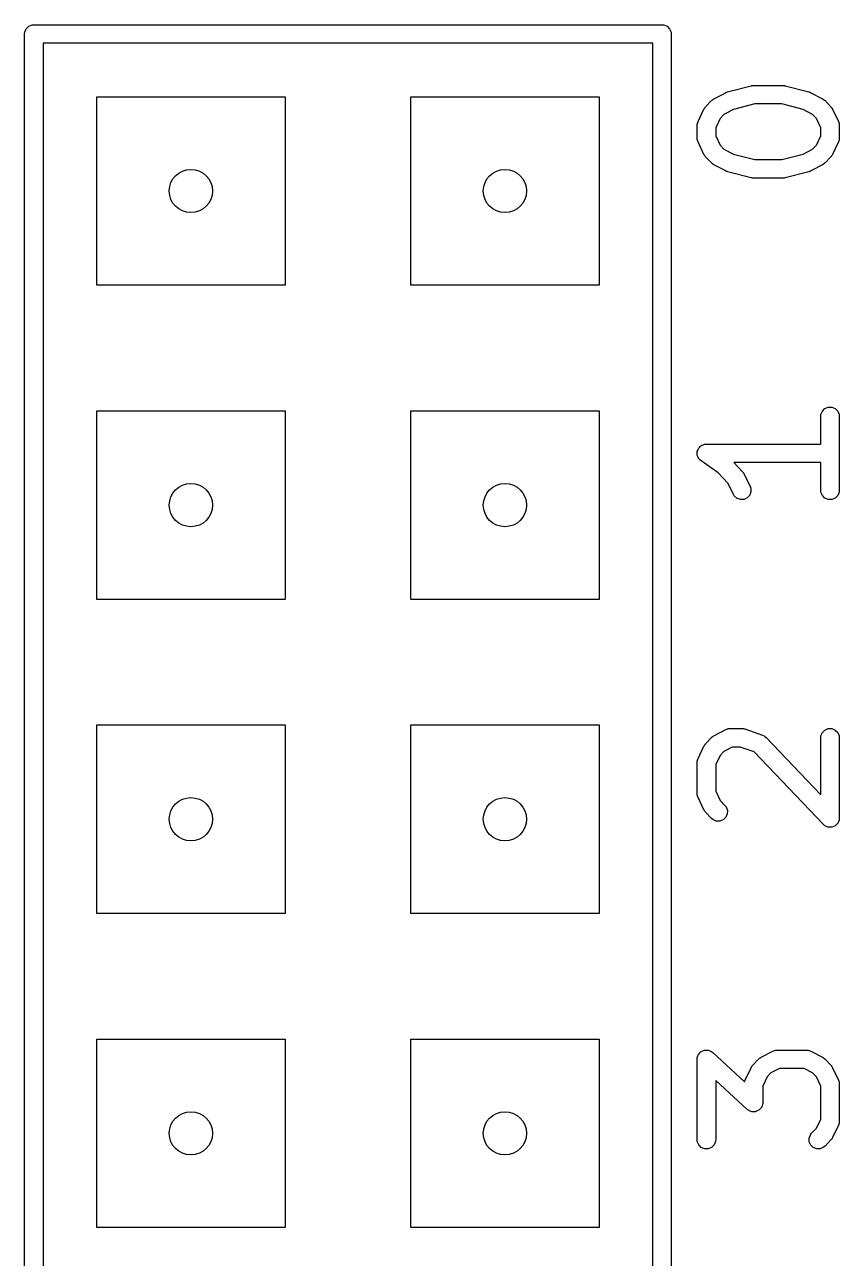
# Model space of a CAD drawing. Extents: x 0.22 to 2.57, y 0.23 to 2.1.
# Drawn here: x 2.3093 to 2.5687, y 1.409 to 1.8018 of the extents above; entities that cross this region are included whole.
import ezdxf

# ---------------------------------------------------------------- set-up
doc = ezdxf.new("R2010")
doc.units = 0
doc.header["$MEASUREMENT"] = 0
doc.layers.add('BLACK', color=7, linetype='CONTINUOUS')

msp = doc.modelspace()

# ---------------------------------------------------------------- linework, layer by layer
at = {"layer": 'BLACK', "linetype": 'CONTINUOUS'}
for p, q in [((2.30925, 1.79882), (2.30931, 1.79939)), ((2.30925, 0.59882), (2.30925, 1.79882)), ((2.30931, 1.79939), (2.30975, 1.80046)), ((2.30975, 1.80046), (2.31056, 1.80127)), ((2.31056, 1.80127), (2.31163, 1.80171)), ((2.31163, 1.80171), (2.3122, 1.80177)), ((2.3122, 1.80177), (2.5122, 1.80177)), ((2.5122, 1.80177), (2.51278, 1.80171)), ((2.51278, 1.80171), (2.51385, 1.80127)), ((2.51385, 1.80127), (2.51466, 1.80046)), ((2.51466, 1.80046), (2.5151, 1.79939)), ((2.5151, 1.79939), (2.51516, 1.79882)), ((2.51516, 1.79882), (2.51516, 0.59882)), ((2.31516, 1.79587), (2.31516, 0.60177)), ((2.50925, 1.79587), (2.31516, 1.79587)), ((2.50925, 0.60177), (2.50925, 1.79587)), ((2.52875, 1.77815), (2.5325, 1.78012)), ((2.5325, 1.78012), (2.53255, 1.78014)), ((2.53255, 1.78014), (2.53258, 1.78016)), ((2.53258, 1.78016), (2.53281, 1.78025)), ((2.53281, 1.78025), (2.53303, 1.78034)), ((2.53303, 1.78034), (2.53306, 1.78034)), ((2.53306, 1.78034), (2.53312, 1.78036)), ((2.53312, 1.78036), (2.54062, 1.78233)), ((2.54062, 1.78233), (2.54074, 1.78235)), ((2.54074, 1.78235), (2.54079, 1.78237)), ((2.54079, 1.78237), (2.54099, 1.78239)), ((2.54099, 1.78239), (2.54119, 1.78242)), ((2.54119, 1.78242), (2.54124, 1.78242)), ((2.54124, 1.78242), (2.54137, 1.78243)), ((2.54137, 1.78243), (2.55074, 1.78243)), ((2.55074, 1.78243), (2.55087, 1.78242)), ((2.55087, 1.78242), (2.55092, 1.78242)), ((2.55092, 1.78242), (2.55112, 1.78239)), ((2.55112, 1.78239), (2.55132, 1.78237)), ((2.55132, 1.78237), (2.55137, 1.78235)), ((2.55137, 1.78235), (2.55149, 1.78233)), ((2.55149, 1.78233), (2.55899, 1.78036)), ((2.55899, 1.78036), (2.55905, 1.78034)), ((2.55905, 1.78034), (2.55908, 1.78034)), ((2.55908, 1.78034), (2.5593, 1.78025)), ((2.5593, 1.78025), (2.55953, 1.78016)), ((2.55953, 1.78016), (2.55956, 1.78014)), ((2.55956, 1.78014), (2.55961, 1.78012)), ((2.55961, 1.78012), (2.56336, 1.77815)), ((2.3322, 1.71882), (2.3322, 1.77882)), ((2.3322, 1.77882), (2.3922, 1.77882)), ((2.3922, 1.77882), (2.3922, 1.71882)), ((2.4322, 1.71882), (2.4322, 1.77882)), ((2.4322, 1.77882), (2.4922, 1.77882)), ((2.4922, 1.77882), (2.4922, 1.71882)), ((2.52575, 1.77515), (2.52582, 1.77524)), ((2.52582, 1.77524), (2.52588, 1.77534)), ((2.52588, 1.77534), (2.52594, 1.77539)), ((2.52594, 1.77539), (2.52611, 1.77561)), ((2.52611, 1.77561), (2.52798, 1.77758)), ((2.52798, 1.77758), (2.52821, 1.77778)), ((2.52821, 1.77778), (2.52826, 1.77784)), ((2.52826, 1.77784), (2.52835, 1.77789)), ((2.52835, 1.77789), (2.52842, 1.77795)), ((2.52842, 1.77795), (2.52849, 1.77798)), ((2.52849, 1.77798), (2.52875, 1.77815)), ((2.54175, 1.77652), (2.53494, 1.77474)), ((2.55036, 1.77652), (2.54175, 1.77652)), ((2.55717, 1.77474), (2.55036, 1.77652)), ((2.56336, 1.77815), (2.56362, 1.77798)), ((2.56362, 1.77798), (2.56369, 1.77795)), ((2.56369, 1.77795), (2.56377, 1.77789)), ((2.56377, 1.77789), (2.56385, 1.77784)), ((2.56385, 1.77784), (2.5639, 1.77778)), ((2.5639, 1.77778), (2.56413, 1.77758)), ((2.56413, 1.77758), (2.566, 1.77561)), ((2.566, 1.77561), (2.56618, 1.77539)), ((2.56618, 1.77539), (2.56623, 1.77534)), ((2.56623, 1.77534), (2.56629, 1.77524)), ((2.56629, 1.77524), (2.56636, 1.77515)), ((2.5237, 1.7709), (2.52558, 1.77484)), ((2.52558, 1.77484), (2.52572, 1.77508)), ((2.52572, 1.77508), (2.52575, 1.77515)), ((2.53071, 1.77188), (2.52932, 1.76897)), ((2.53192, 1.77315), (2.53071, 1.77188)), ((2.53494, 1.77474), (2.53192, 1.77315)), ((2.56019, 1.77315), (2.55717, 1.77474)), ((2.5614, 1.77188), (2.56019, 1.77315)), ((2.56279, 1.76897), (2.5614, 1.77188)), ((2.56636, 1.77515), (2.56639, 1.77508)), ((2.56639, 1.77508), (2.56653, 1.77484)), ((2.56653, 1.77484), (2.56841, 1.7709)), ((2.52342, 1.76963), (2.52347, 1.77021)), ((2.52342, 1.7657), (2.52342, 1.76963)), ((2.52347, 1.77021), (2.5235, 1.77028)), ((2.5235, 1.77028), (2.52351, 1.77036)), ((2.52351, 1.77036), (2.5237, 1.7709)), ((2.52932, 1.76897), (2.52932, 1.76636)), ((2.56279, 1.76636), (2.56279, 1.76897)), ((2.56841, 1.7709), (2.5686, 1.77036)), ((2.5686, 1.77036), (2.56861, 1.77028)), ((2.56861, 1.77028), (2.56864, 1.77021)), ((2.56864, 1.77021), (2.56869, 1.76963)), ((2.56869, 1.76963), (2.56869, 1.7657)), ((2.52347, 1.76512), (2.52342, 1.7657)), ((2.5235, 1.76505), (2.52347, 1.76512)), ((2.52351, 1.76497), (2.5235, 1.76505)), ((2.5237, 1.76443), (2.52351, 1.76497)), ((2.52558, 1.76049), (2.5237, 1.76443)), ((2.52932, 1.76636), (2.53071, 1.76345)), ((2.53071, 1.76345), (2.53192, 1.76218)), ((2.56019, 1.76218), (2.5614, 1.76345)), ((2.5614, 1.76345), (2.56279, 1.76636)), ((2.56841, 1.76443), (2.56653, 1.76049)), ((2.5686, 1.76497), (2.56841, 1.76443)), ((2.56861, 1.76505), (2.5686, 1.76497)), ((2.56864, 1.76512), (2.56861, 1.76505)), ((2.56869, 1.7657), (2.56864, 1.76512)), ((2.52572, 1.76025), (2.52558, 1.76049)), ((2.52575, 1.76018), (2.52572, 1.76025)), ((2.52582, 1.76009), (2.52575, 1.76018)), ((2.52588, 1.75999), (2.52582, 1.76009)), ((2.52594, 1.75994), (2.52588, 1.75999)), ((2.52611, 1.75972), (2.52594, 1.75994)), ((2.52798, 1.75775), (2.52611, 1.75972)), ((2.53192, 1.76218), (2.53494, 1.76059)), ((2.53494, 1.76059), (2.54175, 1.75881)), ((2.55036, 1.75881), (2.55717, 1.76059)), ((2.55717, 1.76059), (2.56019, 1.76218)), ((2.566, 1.75972), (2.56413, 1.75775)), ((2.56618, 1.75994), (2.566, 1.75972)), ((2.56623, 1.75999), (2.56618, 1.75994)), ((2.56629, 1.76009), (2.56623, 1.75999)), ((2.56636, 1.76018), (2.56629, 1.76009)), ((2.56639, 1.76025), (2.56636, 1.76018)), ((2.56653, 1.76049), (2.56639, 1.76025)), ((2.52821, 1.75755), (2.52798, 1.75775)), ((2.52826, 1.75749), (2.52821, 1.75755)), ((2.52835, 1.75744), (2.52826, 1.75749)), ((2.52842, 1.75738), (2.52835, 1.75744)), ((2.52849, 1.75734), (2.52842, 1.75738)), ((2.52875, 1.75718), (2.52849, 1.75734)), ((2.5325, 1.75521), (2.52875, 1.75718)), ((2.54175, 1.75881), (2.55036, 1.75881)), ((2.56336, 1.75718), (2.55961, 1.75521)), ((2.56362, 1.75734), (2.56336, 1.75718)), ((2.56369, 1.75738), (2.56362, 1.75734)), ((2.56377, 1.75744), (2.56369, 1.75738)), ((2.56385, 1.75749), (2.56377, 1.75744)), ((2.5639, 1.75755), (2.56385, 1.75749)), ((2.56413, 1.75775), (2.5639, 1.75755)), ((2.53255, 1.75518), (2.5325, 1.75521)), ((2.53258, 1.75517), (2.53255, 1.75518)), ((2.53281, 1.75508), (2.53258, 1.75517)), ((2.53303, 1.75499), (2.53281, 1.75508)), ((2.53306, 1.75499), (2.53303, 1.75499)), ((2.53312, 1.75497), (2.53306, 1.75499)), ((2.54062, 1.753), (2.53312, 1.75497)), ((2.54074, 1.75298), (2.54062, 1.753)), ((2.54079, 1.75296), (2.54074, 1.75298)), ((2.54099, 1.75294), (2.54079, 1.75296)), ((2.54119, 1.75291), (2.54099, 1.75294)), ((2.54124, 1.75291), (2.54119, 1.75291)), ((2.54137, 1.7529), (2.54124, 1.75291)), ((2.55074, 1.7529), (2.54137, 1.7529)), ((2.55087, 1.75291), (2.55074, 1.7529)), ((2.55092, 1.75291), (2.55087, 1.75291)), ((2.55112, 1.75294), (2.55092, 1.75291)), ((2.55132, 1.75296), (2.55112, 1.75294)), ((2.55137, 1.75298), (2.55132, 1.75296)), ((2.55149, 1.753), (2.55137, 1.75298)), ((2.55899, 1.75497), (2.55149, 1.753)), ((2.55905, 1.75499), (2.55899, 1.75497)), ((2.55908, 1.75499), (2.55905, 1.75499)), ((2.5593, 1.75508), (2.55908, 1.75499)), ((2.55953, 1.75517), (2.5593, 1.75508)), ((2.55956, 1.75518), (2.55953, 1.75517)), ((2.55961, 1.75521), (2.55956, 1.75518)), ((2.3922, 1.71882), (2.3322, 1.71882)), ((2.4922, 1.71882), (2.4322, 1.71882)), ((2.3322, 1.61882), (2.3322, 1.67882)), ((2.3322, 1.67882), (2.3922, 1.67882)), ((2.3922, 1.67882), (2.3922, 1.61882)), ((2.4322, 1.61882), (2.4322, 1.67882)), ((2.4322, 1.67882), (2.4922, 1.67882)), ((2.4922, 1.67882), (2.4922, 1.61882)), ((2.56279, 1.67711), (2.56284, 1.67769)), ((2.56279, 1.66826), (2.56279, 1.67711)), ((2.56284, 1.67769), (2.56329, 1.67875)), ((2.56329, 1.67875), (2.5641, 1.67957)), ((2.5641, 1.67957), (2.56516, 1.68001)), ((2.56516, 1.68001), (2.56632, 1.68001)), ((2.56632, 1.68001), (2.56738, 1.67957)), ((2.56738, 1.67957), (2.5682, 1.67875)), ((2.5682, 1.67875), (2.56864, 1.67769)), ((2.56864, 1.67769), (2.56869, 1.67711)), ((2.56869, 1.67711), (2.56869, 1.65349)), ((2.52342, 1.66537), (2.52347, 1.66562)), ((2.52347, 1.66505), (2.52342, 1.66537)), ((2.52347, 1.66588), (2.5236, 1.66618)), ((2.52347, 1.66562), (2.52347, 1.66588)), ((2.5236, 1.66618), (2.52367, 1.66649)), ((2.52367, 1.66649), (2.52382, 1.6667)), ((2.52382, 1.6667), (2.52392, 1.66694)), ((2.52392, 1.66694), (2.52414, 1.66717)), ((2.52414, 1.66717), (2.52433, 1.66744)), ((2.52433, 1.66744), (2.52455, 1.66757)), ((2.52455, 1.66757), (2.52473, 1.66776)), ((2.52473, 1.66776), (2.52503, 1.66788)), ((2.52503, 1.66788), (2.5253, 1.66805)), ((2.5253, 1.66805), (2.52556, 1.6681)), ((2.52556, 1.6681), (2.52579, 1.6682)), ((2.52579, 1.6682), (2.52637, 1.66826)), ((2.52637, 1.66826), (2.56279, 1.66826)), ((2.52347, 1.66473), (2.52347, 1.66505)), ((2.52357, 1.66449), (2.52347, 1.66473)), ((2.52362, 1.66423), (2.52357, 1.66449)), ((2.52379, 1.66396), (2.52362, 1.66423)), ((2.52392, 1.66366), (2.52379, 1.66396)), ((2.5241, 1.66348), (2.52392, 1.66366)), ((2.52424, 1.66326), (2.5241, 1.66348)), ((2.52468, 1.66288), (2.52424, 1.66326)), ((2.53006, 1.65912), (2.52468, 1.66288)), ((2.56279, 1.66235), (2.53514, 1.66235)), ((2.53514, 1.66235), (2.53788, 1.65946)), ((2.56279, 1.65349), (2.56279, 1.66235)), ((2.53328, 1.65573), (2.53006, 1.65912)), ((2.53788, 1.65946), (2.53805, 1.65925)), ((2.53805, 1.65925), (2.53811, 1.65919)), ((2.53811, 1.65919), (2.53817, 1.6591)), ((2.53817, 1.6591), (2.53824, 1.65901)), ((2.53824, 1.65901), (2.53827, 1.65894)), ((2.53827, 1.65894), (2.53841, 1.6587)), ((2.53841, 1.6587), (2.54029, 1.65476)), ((2.53495, 1.65222), (2.53328, 1.65573)), ((2.54029, 1.65476), (2.54048, 1.65422)), ((2.54048, 1.65422), (2.54054, 1.65307)), ((2.56284, 1.65292), (2.56279, 1.65349)), ((2.56869, 1.65349), (2.56864, 1.65292)), ((2.53525, 1.65173), (2.53495, 1.65222)), ((2.53611, 1.65095), (2.53525, 1.65173)), ((2.53719, 1.65057), (2.53611, 1.65095)), ((2.53834, 1.65063), (2.53719, 1.65057)), ((2.53938, 1.65112), (2.53834, 1.65063)), ((2.54016, 1.65198), (2.53938, 1.65112)), ((2.54054, 1.65307), (2.54016, 1.65198)), ((2.56329, 1.65185), (2.56284, 1.65292)), ((2.5641, 1.65104), (2.56329, 1.65185)), ((2.56516, 1.6506), (2.5641, 1.65104)), ((2.56632, 1.6506), (2.56516, 1.6506)), ((2.56738, 1.65104), (2.56632, 1.6506)), ((2.5682, 1.65185), (2.56738, 1.65104)), ((2.56864, 1.65292), (2.5682, 1.65185)), ((2.3922, 1.61882), (2.3322, 1.61882)), ((2.4922, 1.61882), (2.4322, 1.61882)), ((2.3322, 1.51882), (2.3322, 1.57882)), ((2.3322, 1.57882), (2.3922, 1.57882)), ((2.3922, 1.57882), (2.3922, 1.51882)), ((2.4322, 1.51882), (2.4322, 1.57882)), ((2.4322, 1.57882), (2.4922, 1.57882)), ((2.4922, 1.57882), (2.4922, 1.51882)), ((2.52798, 1.57482), (2.52821, 1.57502)), ((2.52821, 1.57502), (2.52826, 1.57508)), ((2.52826, 1.57508), (2.52835, 1.57513)), ((2.52835, 1.57513), (2.52842, 1.5752)), ((2.52842, 1.5752), (2.52849, 1.57523)), ((2.52849, 1.57523), (2.52875, 1.5754)), ((2.52875, 1.5754), (2.5325, 1.57737)), ((2.5325, 1.57737), (2.53303, 1.57758)), ((2.53303, 1.57758), (2.53317, 1.5776)), ((2.53317, 1.5776), (2.53329, 1.57765)), ((2.53329, 1.57765), (2.53387, 1.5777)), ((2.53387, 1.5777), (2.53762, 1.5777)), ((2.53762, 1.5777), (2.53796, 1.57767)), ((2.53796, 1.57767), (2.53803, 1.57768)), ((2.53803, 1.57768), (2.53811, 1.57766)), ((2.53811, 1.57766), (2.5382, 1.57765)), ((2.5382, 1.57765), (2.53827, 1.57762)), ((2.53827, 1.57762), (2.53859, 1.57754)), ((2.53859, 1.57754), (2.54422, 1.57557)), ((2.54422, 1.57557), (2.54474, 1.57533)), ((2.54474, 1.57533), (2.54483, 1.57525)), ((2.54483, 1.57525), (2.54494, 1.5752)), ((2.54494, 1.5752), (2.54538, 1.57482)), ((2.56279, 1.57475), (2.56284, 1.57533)), ((2.56284, 1.57533), (2.56329, 1.57639)), ((2.56329, 1.57639), (2.5641, 1.57721)), ((2.5641, 1.57721), (2.56516, 1.57765)), ((2.56516, 1.57765), (2.56632, 1.57765)), ((2.56632, 1.57765), (2.56738, 1.57721)), ((2.56738, 1.57721), (2.5682, 1.57639)), ((2.5682, 1.57639), (2.56864, 1.57533)), ((2.56864, 1.57533), (2.56869, 1.57475)), ((2.5237, 1.56815), (2.52558, 1.57208)), ((2.52558, 1.57208), (2.52572, 1.57232)), ((2.52572, 1.57232), (2.52575, 1.57239)), ((2.52575, 1.57239), (2.52582, 1.57248)), ((2.52582, 1.57248), (2.52588, 1.57258)), ((2.52588, 1.57258), (2.52594, 1.57263)), ((2.52594, 1.57263), (2.52611, 1.57285)), ((2.52611, 1.57285), (2.52798, 1.57482)), ((2.5346, 1.5718), (2.53192, 1.57039)), ((2.53712, 1.5718), (2.5346, 1.5718)), ((2.5416, 1.57023), (2.53712, 1.5718)), ((2.54538, 1.57482), (2.56279, 1.55654)), ((2.56279, 1.55654), (2.56279, 1.57475)), ((2.56869, 1.57475), (2.56869, 1.54916)), ((2.52342, 1.56688), (2.52347, 1.56745)), ((2.52347, 1.56745), (2.5235, 1.56753)), ((2.5235, 1.56753), (2.52351, 1.5676)), ((2.52351, 1.5676), (2.5237, 1.56815)), ((2.53071, 1.56912), (2.52932, 1.56621)), ((2.53192, 1.57039), (2.53071, 1.56912)), ((2.5636, 1.54712), (2.5416, 1.57023)), ((2.52342, 1.55703), (2.52342, 1.56688)), ((2.52932, 1.56621), (2.52932, 1.5577)), ((2.52347, 1.55646), (2.52342, 1.55703)), ((2.5235, 1.55639), (2.52347, 1.55646)), ((2.52351, 1.55631), (2.5235, 1.55639)), ((2.5237, 1.55577), (2.52351, 1.55631)), ((2.52558, 1.55183), (2.5237, 1.55577)), ((2.52932, 1.5577), (2.53071, 1.55479)), ((2.52572, 1.55159), (2.52558, 1.55183)), ((2.52575, 1.55152), (2.52572, 1.55159)), ((2.52582, 1.55143), (2.52575, 1.55152)), ((2.52588, 1.55133), (2.52582, 1.55143)), ((2.53071, 1.55479), (2.53226, 1.55317)), ((2.53226, 1.55317), (2.53261, 1.55271)), ((2.53261, 1.55271), (2.53303, 1.55163)), ((2.53303, 1.55163), (2.533, 1.55048)), ((2.52594, 1.55128), (2.52588, 1.55133)), ((2.52611, 1.55106), (2.52594, 1.55128)), ((2.52798, 1.54909), (2.52611, 1.55106)), ((2.52842, 1.54871), (2.52798, 1.54909)), ((2.52947, 1.54825), (2.52842, 1.54871)), ((2.53063, 1.54822), (2.52947, 1.54825)), ((2.5317, 1.54863), (2.53063, 1.54822)), ((2.53253, 1.54943), (2.5317, 1.54863)), ((2.533, 1.55048), (2.53253, 1.54943)), ((2.56816, 1.54746), (2.56776, 1.54709)), ((2.56817, 1.54749), (2.56816, 1.54746)), ((2.5682, 1.54752), (2.56817, 1.54749)), ((2.5684, 1.54802), (2.5682, 1.54752)), ((2.56862, 1.54851), (2.5684, 1.54802)), ((2.56864, 1.54858), (2.56862, 1.54855)), ((2.56862, 1.54855), (2.56862, 1.54851)), ((2.56869, 1.54916), (2.56864, 1.54858)), ((2.56404, 1.54675), (2.5636, 1.54712)), ((2.56407, 1.54673), (2.56404, 1.54675)), ((2.5641, 1.54671), (2.56407, 1.54673)), ((2.5646, 1.5465), (2.5641, 1.54671)), ((2.56509, 1.54628), (2.5646, 1.5465)), ((2.56513, 1.54628), (2.56509, 1.54628)), ((2.56516, 1.54626), (2.56513, 1.54628)), ((2.56571, 1.54626), (2.56516, 1.54626)), ((2.56625, 1.54625), (2.56571, 1.54626)), ((2.56628, 1.54626), (2.56625, 1.54625)), ((2.56632, 1.54626), (2.56628, 1.54626)), ((2.56682, 1.54647), (2.56632, 1.54626)), ((2.56732, 1.54667), (2.56682, 1.54647)), ((2.56735, 1.54669), (2.56732, 1.54667)), ((2.56738, 1.54671), (2.56735, 1.54669)), ((2.56776, 1.54709), (2.56738, 1.54671)), ((2.3922, 1.51882), (2.3322, 1.51882)), ((2.4922, 1.51882), (2.4322, 1.51882)), ((2.3322, 1.41882), (2.3322, 1.47882)), ((2.3322, 1.47882), (2.3922, 1.47882)), ((2.3922, 1.47882), (2.3922, 1.41882)), ((2.4322, 1.41882), (2.4322, 1.47882)), ((2.4322, 1.47882), (2.4922, 1.47882)), ((2.4922, 1.47882), (2.4922, 1.41882)), ((2.52345, 1.47284), (2.52347, 1.47288)), ((2.52346, 1.47277), (2.52345, 1.47284)), ((2.52347, 1.47297), (2.52367, 1.47344)), ((2.52347, 1.47288), (2.52347, 1.47297)), ((2.52367, 1.47344), (2.52385, 1.47392)), ((2.52385, 1.47392), (2.52389, 1.47397)), ((2.52389, 1.47397), (2.52392, 1.47403)), ((2.52392, 1.47403), (2.52428, 1.47439)), ((2.52428, 1.47439), (2.52463, 1.47477)), ((2.52463, 1.47477), (2.52469, 1.4748)), ((2.52469, 1.4748), (2.52473, 1.47484)), ((2.52473, 1.47484), (2.52521, 1.47504)), ((2.52521, 1.47504), (2.52567, 1.47526)), ((2.52567, 1.47526), (2.52574, 1.47526)), ((2.52574, 1.47526), (2.52579, 1.47529)), ((2.52579, 1.47529), (2.52631, 1.47529)), ((2.52631, 1.47529), (2.52682, 1.47531)), ((2.52682, 1.47531), (2.52688, 1.47529)), ((2.52688, 1.47529), (2.52695, 1.47529)), ((2.52695, 1.47529), (2.52742, 1.47509)), ((2.52742, 1.47509), (2.52791, 1.47491)), ((2.52791, 1.47491), (2.52798, 1.47486)), ((2.52798, 1.47486), (2.52801, 1.47484)), ((2.52801, 1.47484), (2.52806, 1.4748)), ((2.52806, 1.4748), (2.52837, 1.47456)), ((2.52837, 1.47456), (2.53851, 1.46525)), ((2.54334, 1.47277), (2.54342, 1.47284)), ((2.54342, 1.47284), (2.54349, 1.47287)), ((2.54349, 1.47287), (2.54375, 1.47303)), ((2.54375, 1.47303), (2.5475, 1.475)), ((2.5475, 1.475), (2.54803, 1.47522)), ((2.54803, 1.47522), (2.54817, 1.47523)), ((2.54817, 1.47523), (2.54829, 1.47529)), ((2.54829, 1.47529), (2.54887, 1.47534)), ((2.54887, 1.47534), (2.55824, 1.47534)), ((2.55824, 1.47534), (2.55882, 1.47529)), ((2.55882, 1.47529), (2.55894, 1.47523)), ((2.55894, 1.47523), (2.55908, 1.47522)), ((2.55908, 1.47522), (2.55961, 1.475)), ((2.55961, 1.475), (2.56336, 1.47303)), ((2.56336, 1.47303), (2.56362, 1.47287)), ((2.56362, 1.47287), (2.56369, 1.47284)), ((2.56369, 1.47284), (2.56377, 1.47277)), ((2.52342, 1.47239), (2.52346, 1.47277)), ((2.52342, 1.4468), (2.52342, 1.47239)), ((2.5387, 1.46578), (2.54058, 1.46972)), ((2.54058, 1.46972), (2.54072, 1.46996)), ((2.54072, 1.46996), (2.54075, 1.47003)), ((2.54075, 1.47003), (2.54082, 1.47012)), ((2.54082, 1.47012), (2.54088, 1.47022)), ((2.54088, 1.47022), (2.54093, 1.47027)), ((2.54093, 1.47027), (2.54111, 1.47049)), ((2.54111, 1.47049), (2.54298, 1.47246)), ((2.54298, 1.47246), (2.54321, 1.47266)), ((2.54321, 1.47266), (2.54326, 1.47272)), ((2.54326, 1.47272), (2.54334, 1.47277)), ((2.5496, 1.46944), (2.54692, 1.46803)), ((2.55751, 1.46944), (2.5496, 1.46944)), ((2.56019, 1.46803), (2.55751, 1.46944)), ((2.56377, 1.47277), (2.56385, 1.47272)), ((2.56385, 1.47272), (2.5639, 1.47266)), ((2.5639, 1.47266), (2.56413, 1.47246)), ((2.56413, 1.47246), (2.566, 1.47049)), ((2.566, 1.47049), (2.56618, 1.47027)), ((2.56618, 1.47027), (2.56623, 1.47022)), ((2.56623, 1.47022), (2.56629, 1.47012)), ((2.56629, 1.47012), (2.56636, 1.47003)), ((2.56636, 1.47003), (2.56639, 1.46996)), ((2.56639, 1.46996), (2.56653, 1.46972)), ((2.56653, 1.46972), (2.56841, 1.46578)), ((2.53937, 1.45644), (2.52932, 1.46567)), ((2.52932, 1.46567), (2.52932, 1.4468)), ((2.53851, 1.46525), (2.5387, 1.46578)), ((2.54571, 1.46676), (2.54432, 1.46385)), ((2.54692, 1.46803), (2.54571, 1.46676)), ((2.5614, 1.46676), (2.56019, 1.46803)), ((2.56279, 1.46385), (2.5614, 1.46676)), ((2.56841, 1.46578), (2.5686, 1.46524)), ((2.5686, 1.46524), (2.56861, 1.46516)), ((2.56861, 1.46516), (2.56864, 1.46509)), ((2.56864, 1.46509), (2.56869, 1.46452)), ((2.54432, 1.46385), (2.54432, 1.45861)), ((2.56279, 1.45337), (2.56279, 1.46385)), ((2.56869, 1.46452), (2.56869, 1.4527)), ((2.54407, 1.45756), (2.54389, 1.45707)), ((2.54426, 1.45803), (2.54407, 1.45756)), ((2.54427, 1.45812), (2.54426, 1.45803)), ((2.54429, 1.45816), (2.54427, 1.45812)), ((2.54432, 1.45861), (2.54428, 1.45823)), ((2.54428, 1.45823), (2.54429, 1.45816)), ((2.53968, 1.4562), (2.53937, 1.45644)), ((2.53973, 1.45615), (2.53968, 1.4562)), ((2.53976, 1.45614), (2.53973, 1.45615)), ((2.53983, 1.45609), (2.53976, 1.45614)), ((2.54032, 1.45591), (2.53983, 1.45609)), ((2.54079, 1.45571), (2.54032, 1.45591)), ((2.54086, 1.45571), (2.54079, 1.45571)), ((2.54092, 1.45569), (2.54086, 1.45571)), ((2.54143, 1.45571), (2.54092, 1.45569)), ((2.54195, 1.45571), (2.54143, 1.45571)), ((2.542, 1.45574), (2.54195, 1.45571)), ((2.54207, 1.45574), (2.542, 1.45574)), ((2.54253, 1.45596), (2.54207, 1.45574)), ((2.54301, 1.45615), (2.54253, 1.45596)), ((2.54305, 1.4562), (2.54301, 1.45615)), ((2.54311, 1.45623), (2.54305, 1.4562)), ((2.54346, 1.4566), (2.54311, 1.45623)), ((2.54382, 1.45697), (2.54346, 1.4566)), ((2.54385, 1.45703), (2.54382, 1.45697)), ((2.54389, 1.45707), (2.54385, 1.45703)), ((2.5614, 1.45046), (2.56279, 1.45337)), ((2.55985, 1.44883), (2.5614, 1.45046)), ((2.56841, 1.45143), (2.56653, 1.4475)), ((2.5686, 1.45198), (2.56841, 1.45143)), ((2.56861, 1.45206), (2.5686, 1.45198)), ((2.56864, 1.45213), (2.56861, 1.45206)), ((2.56869, 1.4527), (2.56864, 1.45213)), ((2.52347, 1.44622), (2.52342, 1.4468)), ((2.52392, 1.44516), (2.52347, 1.44622)), ((2.52927, 1.44622), (2.52883, 1.44516)), ((2.52932, 1.4468), (2.52927, 1.44622)), ((2.55908, 1.4473), (2.5595, 1.44838)), ((2.55911, 1.44615), (2.55908, 1.4473)), ((2.55958, 1.4451), (2.55911, 1.44615)), ((2.5595, 1.44838), (2.55985, 1.44883)), ((2.566, 1.44673), (2.56413, 1.44476)), ((2.56618, 1.44695), (2.566, 1.44673)), ((2.56623, 1.447), (2.56618, 1.44695)), ((2.56629, 1.4471), (2.56623, 1.447)), ((2.56636, 1.44719), (2.56629, 1.4471)), ((2.56639, 1.44726), (2.56636, 1.44719)), ((2.56653, 1.4475), (2.56639, 1.44726)), ((2.52473, 1.44434), (2.52392, 1.44516)), ((2.52579, 1.4439), (2.52473, 1.44434)), ((2.52695, 1.4439), (2.52579, 1.4439)), ((2.52801, 1.44434), (2.52695, 1.4439)), ((2.52883, 1.44516), (2.52801, 1.44434)), ((2.56041, 1.4443), (2.55958, 1.4451)), ((2.56149, 1.44389), (2.56041, 1.4443)), ((2.56264, 1.44392), (2.56149, 1.44389)), ((2.56369, 1.44438), (2.56264, 1.44392)), ((2.56413, 1.44476), (2.56369, 1.44438)), ((2.3922, 1.41882), (2.3322, 1.41882)), ((2.4922, 1.41882), (2.4322, 1.41882))]:
    msp.add_line(p, q, dxfattribs=at)
at = {"layer": 'BLACK'}
for centre in [(2.3622, 1.74882), (2.4622, 1.74882), (2.3622, 1.64882), (2.4622, 1.64882), (2.3622, 1.54882), (2.4622, 1.54882), (2.3622, 1.44882), (2.4622, 1.44882)]:
    msp.add_circle(centre, 0.00689, dxfattribs=at)
at = {"layer": 'WHITE'}
for centre in [(2.3622, 1.74882), (2.4622, 1.74882), (2.3622, 1.64882), (2.4622, 1.64882), (2.3622, 1.54882), (2.4622, 1.54882), (2.3622, 1.44882), (2.4622, 1.44882)]:
    msp.add_circle(centre, 0.00689, dxfattribs=at)

doc.saveas('drawing.dxf')
